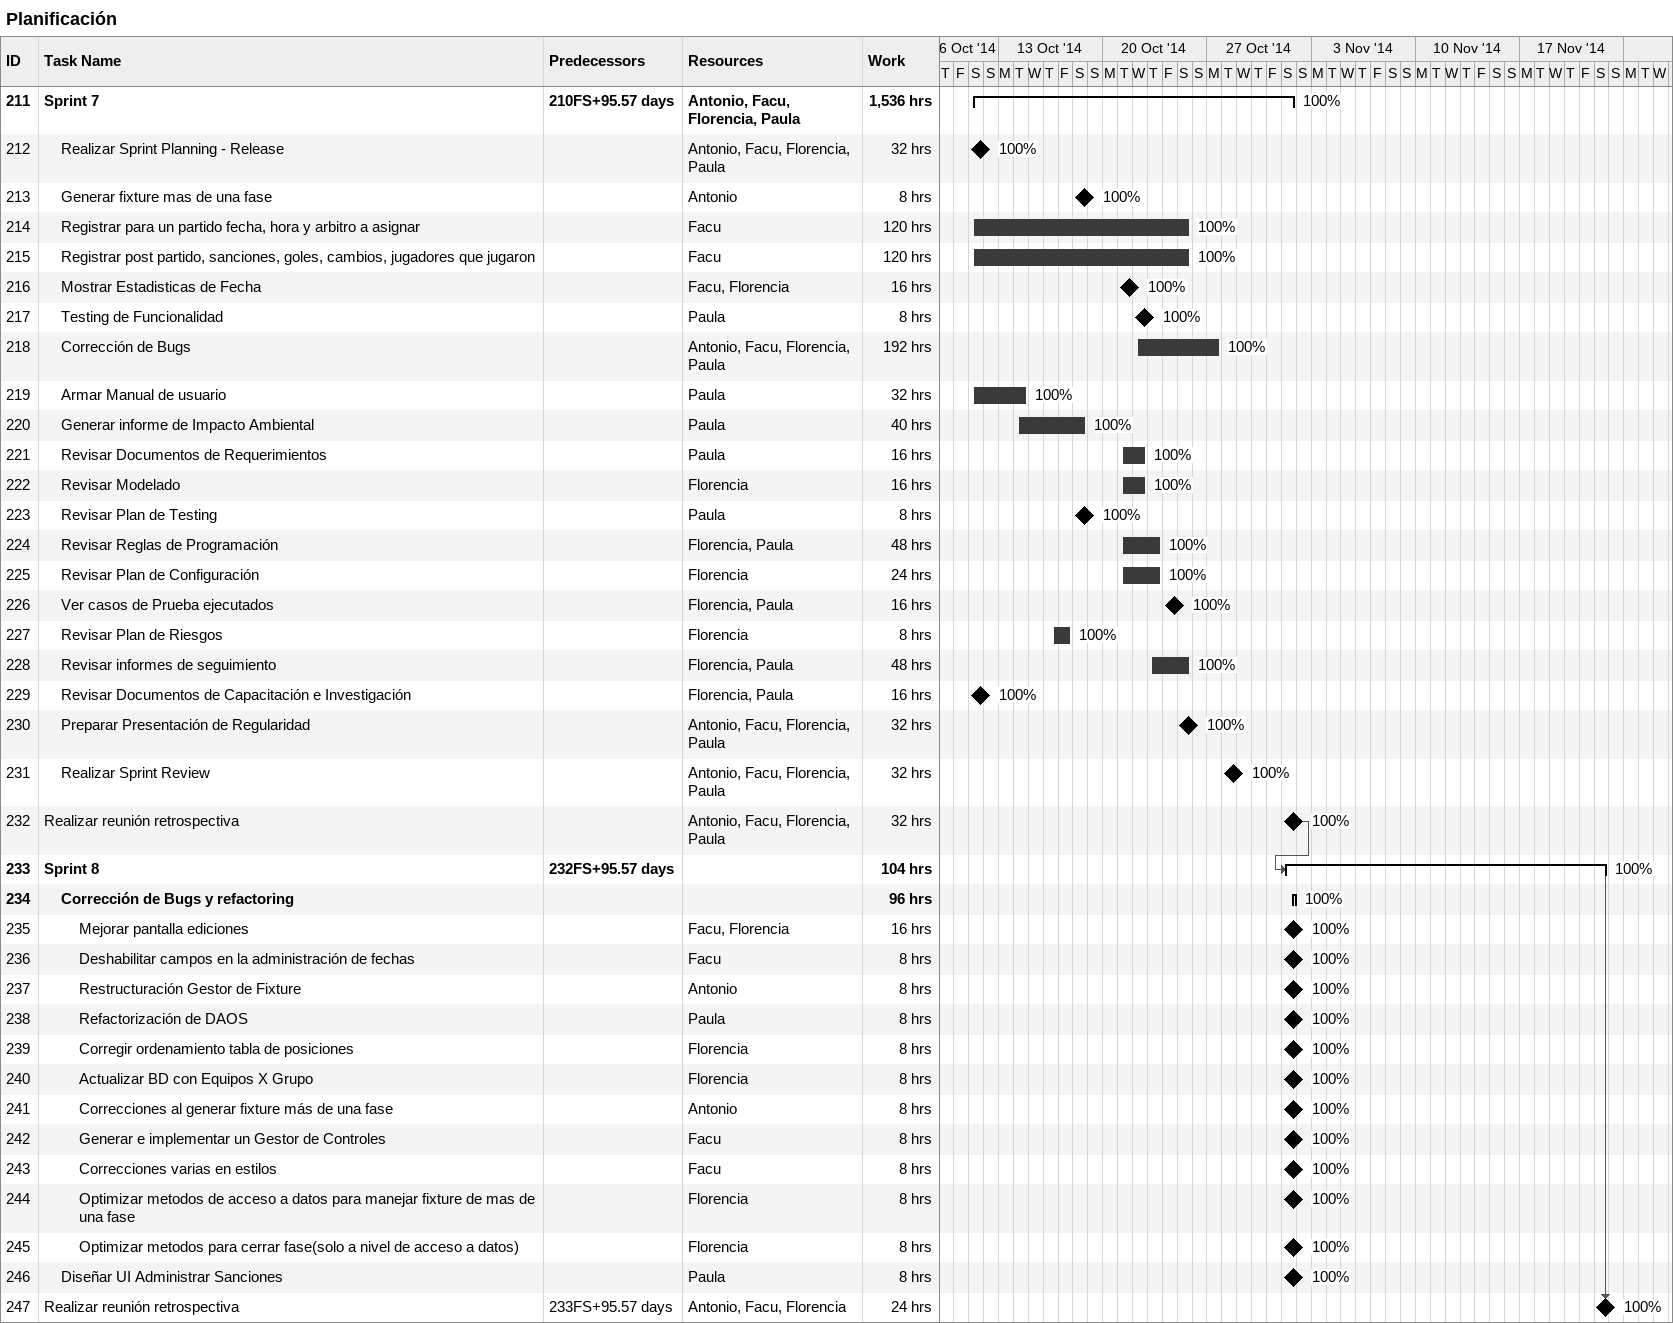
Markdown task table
Planificación

| ID | Level | Task | Start | Finish | Predecessors | Resources | % complete | Work (h) |
|---|---|---|---|---|---|---|---|---|
| 211 | 1 | **Sprint 7** | 2014-10-11 | 2014-11-01 | 210FS+95.57d | Antonio, Facu, Florencia, Paula | 100 | 1536 |
| 212 | 2 | Realizar Sprint Planning - Release (milestone) | 2014-10-11 | 2014-10-11 |  | Antonio, Facu, Florencia, Paula | 100 | 32 |
| 213 | 2 | Generar fixture mas de una fase (milestone) | 2014-10-18 | 2014-10-18 |  | Antonio | 100 | 8 |
| 214 | 2 | Registrar para un partido fecha, hora y arbitro a asignar | 2014-10-11 | 2014-10-25 |  | Facu | 100 | 120 |
| 215 | 2 | Registrar post partido, sanciones, goles, cambios, jugadores que jugaron | 2014-10-11 | 2014-10-25 |  | Facu | 100 | 120 |
| 216 | 2 | Mostrar Estadisticas de Fecha (milestone) | 2014-10-21 | 2014-10-21 |  | Facu, Florencia | 100 | 16 |
| 217 | 2 | Testing de Funcionalidad (milestone) | 2014-10-22 | 2014-10-22 |  | Paula | 100 | 8 |
| 218 | 2 | Corrección de Bugs | 2014-10-22 | 2014-10-27 |  | Antonio, Facu, Florencia, Paula | 100 | 192 |
| 219 | 2 | Armar Manual de usuario | 2014-10-11 | 2014-10-14 |  | Paula | 100 | 32 |
| 220 | 2 | Generar informe de Impacto Ambiental | 2014-10-14 | 2014-10-18 |  | Paula | 100 | 40 |
| 221 | 2 | Revisar Documentos de Requerimientos | 2014-10-21 | 2014-10-22 |  | Paula | 100 | 16 |
| 222 | 2 | Revisar Modelado | 2014-10-21 | 2014-10-22 |  | Florencia | 100 | 16 |
| 223 | 2 | Revisar Plan de Testing (milestone) | 2014-10-18 | 2014-10-18 |  | Paula | 100 | 8 |
| 224 | 2 | Revisar Reglas de Programación | 2014-10-21 | 2014-10-23 |  | Florencia, Paula | 100 | 48 |
| 225 | 2 | Revisar Plan de Configuración | 2014-10-21 | 2014-10-23 |  | Florencia | 100 | 24 |
| 226 | 2 | Ver casos de Prueba ejecutados (milestone) | 2014-10-24 | 2014-10-24 |  | Florencia, Paula | 100 | 16 |
| 227 | 2 | Revisar Plan de Riesgos | 2014-10-16 | 2014-10-17 |  | Florencia | 100 | 8 |
| 228 | 2 | Revisar informes de seguimiento | 2014-10-23 | 2014-10-25 |  | Florencia, Paula | 100 | 48 |
| 229 | 2 | Revisar Documentos de Capacitación e Investigación (milestone) | 2014-10-11 | 2014-10-11 |  | Florencia, Paula | 100 | 16 |
| 230 | 2 | Preparar Presentación de Regularidad (milestone) | 2014-10-25 | 2014-10-25 |  | Antonio, Facu, Florencia, Paula | 100 | 32 |
| 231 | 2 | Realizar Sprint Review (milestone) | 2014-10-28 | 2014-10-28 |  | Antonio, Facu, Florencia, Paula | 100 | 32 |
| 232 | 1 | Realizar reunión retrospectiva (milestone) | 2014-11-01 | 2014-11-01 |  | Antonio, Facu, Florencia, Paula | 100 | 32 |
| 233 | 1 | **Sprint 8** | 2014-11-01 | 2014-11-22 | 232FS+95.57d |  | 100 | 104 |
| 234 | 2 | **Corrección de Bugs y refactoring** | 2014-11-01 | 2014-11-01 |  |  | 100 | 96 |
| 235 | 3 | Mejorar pantalla ediciones (milestone) | 2014-11-01 | 2014-11-01 |  | Facu, Florencia | 100 | 16 |
| 236 | 3 | Deshabilitar campos en la administración de fechas (milestone) | 2014-11-01 | 2014-11-01 |  | Facu | 100 | 8 |
| 237 | 3 | Restructuración Gestor de Fixture (milestone) | 2014-11-01 | 2014-11-01 |  | Antonio | 100 | 8 |
| 238 | 3 | Refactorización de DAOS (milestone) | 2014-11-01 | 2014-11-01 |  | Paula | 100 | 8 |
| 239 | 3 | Corregir ordenamiento tabla de posiciones (milestone) | 2014-11-01 | 2014-11-01 |  | Florencia | 100 | 8 |
| 240 | 3 | Actualizar BD con Equipos X Grupo (milestone) | 2014-11-01 | 2014-11-01 |  | Florencia | 100 | 8 |
| 241 | 3 | Correcciones al generar fixture más de una fase (milestone) | 2014-11-01 | 2014-11-01 |  | Antonio | 100 | 8 |
| 242 | 3 | Generar e implementar un Gestor de Controles (milestone) | 2014-11-01 | 2014-11-01 |  | Facu | 100 | 8 |
| 243 | 3 | Correcciones varias en estilos (milestone) | 2014-11-01 | 2014-11-01 |  | Facu | 100 | 8 |
| 244 | 3 | Optimizar metodos de acceso a datos para manejar fixture de mas de una fase (milestone) | 2014-11-01 | 2014-11-01 |  | Florencia | 100 | 8 |
| 245 | 3 | Optimizar metodos para cerrar fase(solo a nivel de acceso a datos) (milestone) | 2014-11-01 | 2014-11-01 |  | Florencia | 100 | 8 |
| 246 | 2 | Diseñar UI Administrar Sanciones (milestone) | 2014-11-01 | 2014-11-01 |  | Paula | 100 | 8 |
| 247 | 1 | Realizar reunión retrospectiva (milestone) | 2014-11-22 | 2014-11-22 | 233FS+95.57d | Antonio, Facu, Florencia | 100 | 24 |
